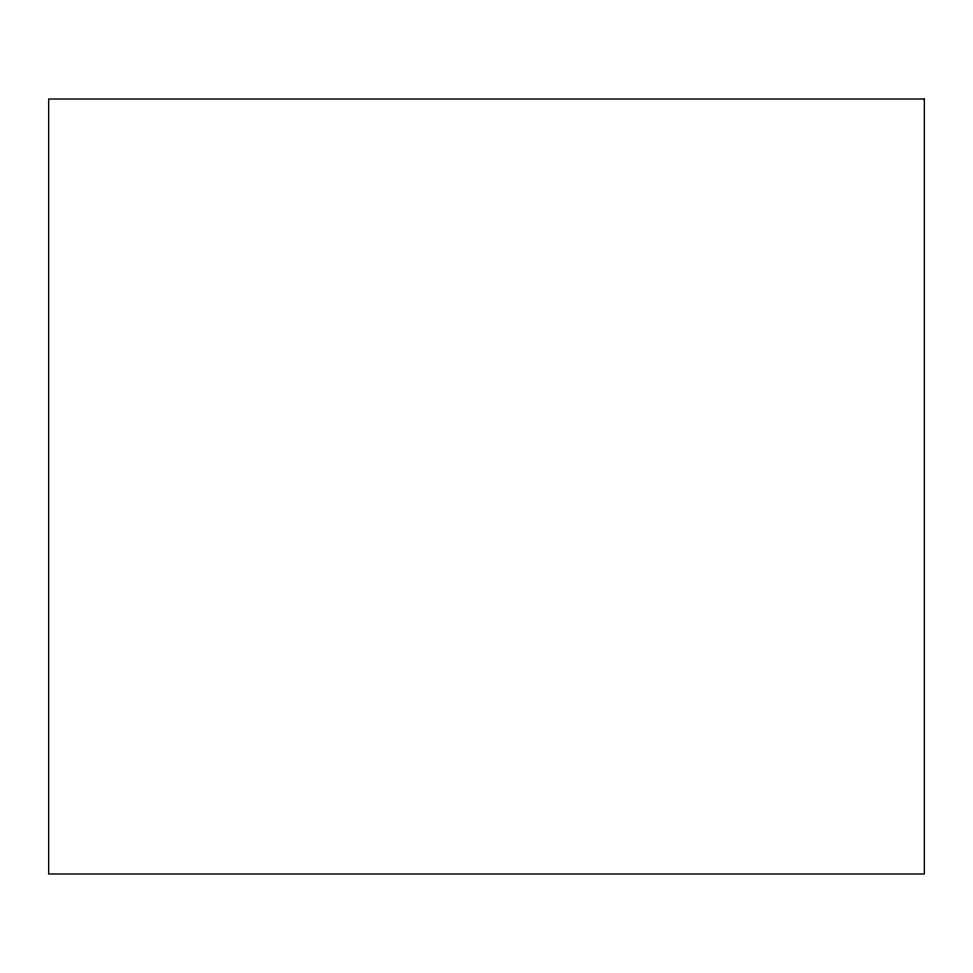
<?xml version="1.0" encoding="UTF-8"?>
<svg xmlns="http://www.w3.org/2000/svg" width="973" height="973" viewBox="0 0 973 973"><rect width="100%" height="100%" fill="white"/><g stroke="black" fill="none" stroke-linecap="round" stroke-linejoin="round"><path stroke-width="1.46" d="M924.35 99.015L48.65 99.015L48.65 873.985L924.35 873.985L924.35 99.015"/></g></svg>
